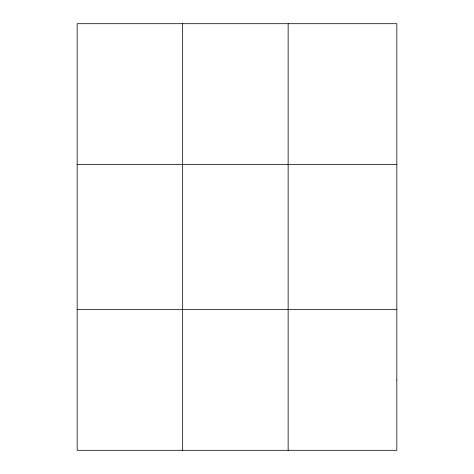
<?xml version="1.0" encoding="UTF-8"?>
<svg xmlns="http://www.w3.org/2000/svg" width="474" height="474" viewBox="0 0 474 474"><rect width="100%" height="100%" fill="white"/><g stroke="black" fill="none" stroke-linecap="round" stroke-linejoin="round"><path stroke-width="0.71" d="M182.656 450.3L182.656 23.7M288.145 450.3L288.145 23.7M77.167 164.478L396.833 164.478M77.167 309.522L396.833 309.522M396.833 379.911L396.833 450.3L77.167 450.3L77.167 23.7L396.833 23.7L396.833 379.911"/></g></svg>
